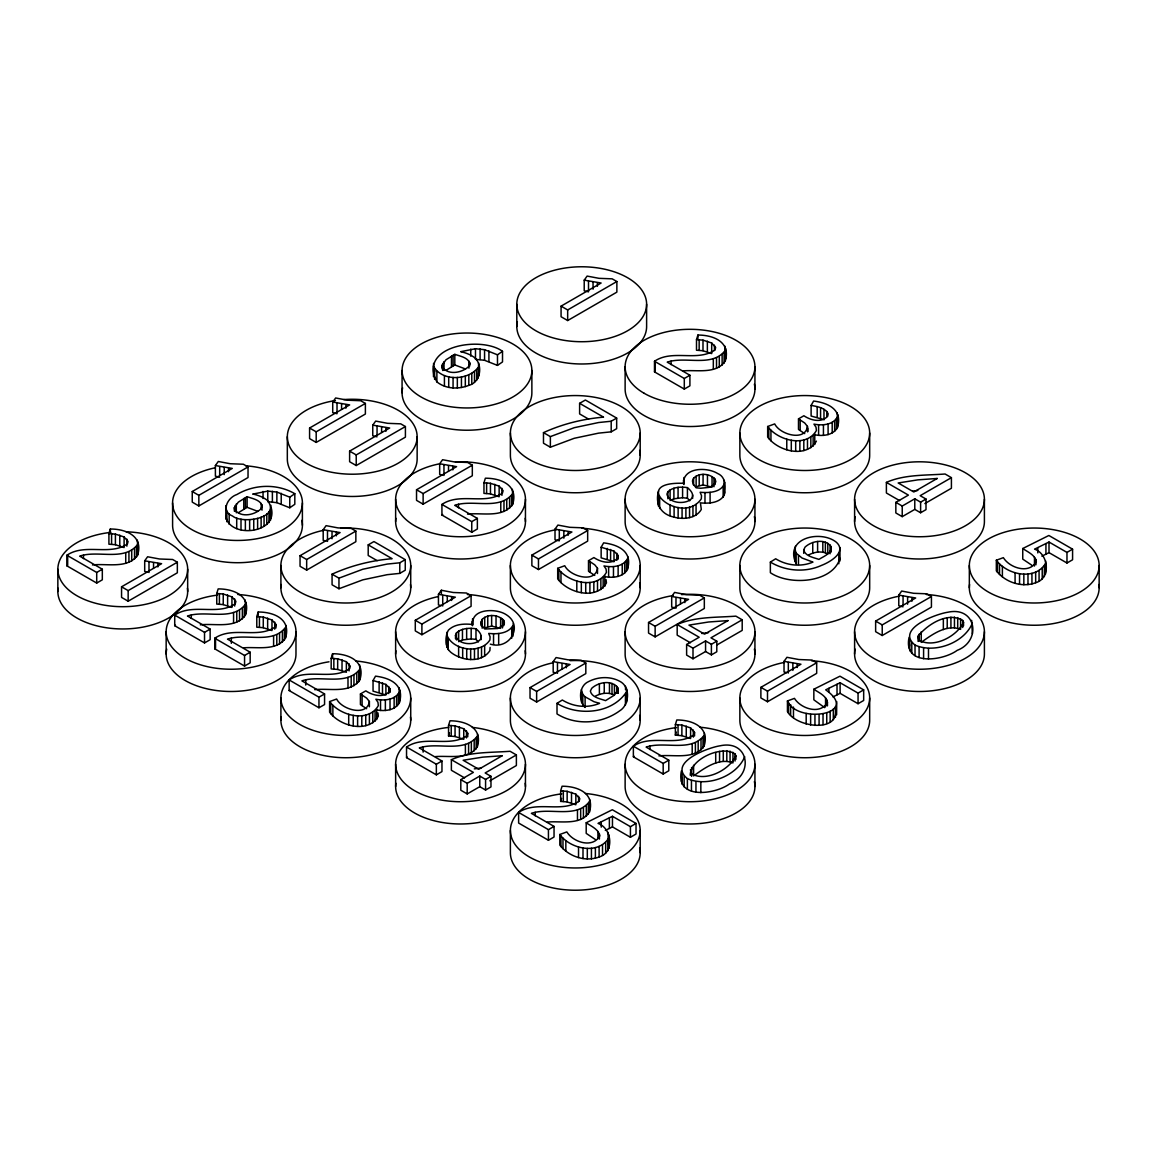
<?xml version="1.0" encoding="UTF-8"?>
<svg xmlns="http://www.w3.org/2000/svg" width="1157" height="1157" viewBox="0 0 1157 1157"><rect width="100%" height="100%" fill="white"/><g stroke="black" fill="none" stroke-linecap="round" stroke-linejoin="round"><path stroke-width="1.5" d="M585.109 696.832L594.018 701.721L599.586 703.34C587.51 708.431 573.395 706.884 562.331 700.028L557.009 703.34L557.009 713.941C576.258 725.873 601.814 723.964 619.892 710.687C629.524 704.729 630.594 686.636 619.819 681.343C610.231 676.05 598.024 676.628 588.45 681.661C578.905 685.841 578.283 700.78 585.109 707.433L585.109 696.832L582.81 694.431L581.393 689.76M626.602 702.241L626.631 688.921M794.743 548.519L796.161 553.191L796.161 563.792C783.651 537.455 821.456 529.602 836.641 542.503C846.953 552.366 829.685 562.259 821.6 565.354C805.258 572.802 785.719 571.269 770.36 562.1L770.36 572.701C789.479 585.818 832.635 583.186 839.996 558.281M294.818 493.692L289.771 497.177L276.87 492.058L267.773 491.103L267.773 501.704L276.87 502.659L289.771 507.778L294.818 504.293L294.818 493.692C277.13 483.452 254.352 484.176 236.896 494.516C227.466 497.597 220.51 511.307 232.629 516.065C242.42 524.295 281.31 518.278 267.484 500.504A30.834 17.803 0 0 0 253.007 494.068M271.143 507.605C278.707 533.869 229.607 538.873 225.846 516.369M475.484 348.734L460.703 351.685A30.834 17.803 0 0 1 475.194 358.12C483.004 365.901 480.459 382.475 468.816 385.368C458.505 389.49 445.763 389.085 436.883 381.897C417.402 345.784 481.399 335.66 502.514 351.323L502.514 361.924L497.481 365.395L484.566 360.29L475.484 359.335L475.484 348.734L484.566 349.689L497.481 354.809L502.514 351.323M433.485 376.748L433.557 363.385M595.32 839.505L586.194 833.373L586.194 822.772C591.155 826.272 598.603 829.179 599.803 835.817C592.948 848.688 573.192 842.354 566.829 831.912L559.8 834.501L559.8 845.087C568.694 856.527 585.326 862.225 599.109 856.99C614.743 852.622 612.111 828.34 598.053 823.394L612.458 816.292L630.42 826.662L636.032 823.437L636.032 834.023L630.42 837.263L612.458 826.893L605.328 830.437M608.958 848.37L609.088 835.166M832.968 696.89L840.112 693.347L858.06 703.716L863.672 700.477L863.672 689.876L858.06 693.115L840.112 682.746L825.693 689.847C861.358 714.997 796.811 723.949 787.44 700.954L794.469 698.365C800.832 708.807 820.602 715.142 827.443 702.27C826.243 695.617 818.809 692.725 813.848 689.225L813.848 699.826L824.695 707.65M787.44 700.954L787.44 711.541C795.481 726.784 838.406 733.552 835.759 709.487M1031.87 565.238L1022.745 559.12L1022.745 548.519C1027.705 552.005 1035.153 554.912 1036.354 561.564C1029.499 574.436 1009.743 568.087 1003.365 557.66L996.336 560.234L996.336 570.835C1005.245 582.26 1021.877 587.973 1035.66 582.738C1051.294 578.37 1048.661 554.073 1034.604 549.127L1049.009 542.04L1066.971 552.41L1072.582 549.17L1072.582 559.771L1066.971 563.011L1049.009 552.641L1041.879 556.184M1045.509 574.118L1045.639 560.914M490.091 647.457L489.888 650.624C481.413 663.612 461.484 660.907 450.709 652.201C444.678 647.096 444.953 636.712 448.338 630.247C454.658 623.825 464.463 623.58 472.866 624.52C470.668 608.437 496.151 608.032 506.086 614.598C524.063 625.575 509.731 650.321 490.308 644.131M690.469 769.68L691.119 773.599C705.842 782.363 729.358 769.94 735.895 755.854L735.042 753.974C721.881 744.746 690.165 759.122 690.252 775.248M918.108 636.133L918.759 640.052C933.482 648.817 956.998 636.379 963.535 622.307L962.682 620.427C947.858 611.388 927.567 624.346 918.108 636.133L918.108 641.426M92.473 564.949C107.196 563.242 127.849 569.215 137.669 555.013C143.497 536.081 126.012 528.98 110.334 529.009L108.917 533.608L108.917 544.209L115.411 544.716L124.103 547.565L124.103 536.964L115.411 534.115L108.917 533.608M137.669 555.013L137.958 542.286M200.291 624.838C215.014 623.131 235.681 629.09 245.486 614.888C251.315 595.956 233.83 588.855 218.167 588.899L216.749 593.483L216.749 604.084L223.243 604.605L231.935 607.454L231.935 596.853L223.243 594.004L216.749 593.483M245.486 614.888L245.776 602.175M243.534 647.833C257.23 646.604 276.61 651.434 285.519 637.999C291.347 619.067 273.862 611.966 258.199 612.01L256.782 616.594L256.782 627.195L263.275 627.716L271.967 630.565L271.967 619.964L263.275 617.115L256.782 616.594M285.519 637.999L285.808 625.286M314.718 689.673C329.441 687.967 350.108 693.925 359.914 679.723C365.742 660.792 348.257 653.691 332.594 653.734L331.177 658.319L331.177 668.92L337.67 669.44L346.362 672.275L346.362 661.688L337.67 658.839L331.177 658.319M359.914 679.723L360.203 667.01M435.321 756.62C449.017 755.391 468.397 760.221 477.306 746.8C483.134 727.869 465.649 720.768 449.986 720.797L448.554 725.396L448.554 735.982L455.063 736.503L463.755 739.352L463.755 728.751L455.063 725.902L448.554 725.396M477.306 746.8L477.595 734.073M467.515 514.127C482.238 512.435 502.89 518.394 512.71 504.192C518.538 485.26 501.053 478.159 485.376 478.203L483.959 482.787L483.959 493.388L490.452 493.894L499.144 496.743L499.144 486.142L490.452 483.293L483.959 482.787M512.71 504.192L512.985 491.479M547.406 822.048C561.102 820.805 580.481 825.65 589.39 812.214C595.233 793.283 577.733 786.182 562.071 786.225L560.653 790.809L560.653 801.411L567.147 801.917L575.839 804.766L575.839 794.165L567.147 791.316L560.653 790.809M589.39 812.214L589.68 799.501M683.266 370.876C696.962 369.633 716.342 374.463 725.251 361.042C731.079 342.11 713.594 335.009 697.917 335.053L696.5 339.637L696.5 350.238L702.993 350.745L711.685 353.594L711.685 342.993L702.993 340.144L696.5 339.637M725.251 361.042L725.54 348.329M658.94 755.911C673.663 754.205 694.316 760.163 704.136 745.976C709.964 727.044 692.479 719.943 676.802 719.972L675.384 724.571L675.384 735.158L681.878 735.678L690.584 738.528L690.584 727.927L681.878 725.077L675.384 724.571M704.136 745.976L704.425 733.249M377.428 710.036C385.165 711.425 395.448 710.239 399.425 702.53C404.733 684.872 390.372 677.973 375.533 676.151L373.046 680.533L373.046 691.134L385.903 695.024L385.903 684.423L373.046 680.533M399.425 702.53L399.7 689.89M605.53 576.75C613.268 578.153 623.551 576.953 627.513 569.244C632.821 551.585 618.474 544.701 603.636 542.864L601.148 547.247L601.148 557.848L613.991 561.738L613.991 551.137L601.148 547.247M627.513 569.244L627.803 556.618M815.511 434.931C823.234 436.334 833.517 435.133 837.494 427.425C842.802 409.766 828.441 402.882 813.602 401.045L811.115 405.427L811.115 416.028L822.829 419.369M837.494 427.425L837.769 414.799M744.732 756.721C736.561 776.434 707.115 787.454 687.388 778.618C667.618 762.709 707.882 747.639 720.001 745.817C748.724 739.395 754.234 774.496 729.546 783.896C715.214 794.497 675.225 800.123 681.43 770.851M972.372 623.175C964.215 642.887 934.755 653.907 915.028 645.071C895.258 629.148 935.536 614.092 947.641 612.27C976.363 605.849 981.874 640.949 957.186 650.35C942.854 660.936 902.865 666.577 909.069 637.305M681.43 781.452L681.95 778.386M909.069 647.891L909.59 644.825M683.469 483.843C682.746 467.211 706.927 466.835 717.514 473.43C726.292 477.031 725.598 487.43 724.253 495.182C719.423 503.223 708.518 503.671 700.115 502.847M385.903 684.423L390.126 688.834L389.663 691.264C383.386 698.307 372.641 695.458 365.814 690.859L360.42 693.969L360.42 704.57L366.653 708.706M613.991 551.137L618.214 555.548L617.766 557.992C611.489 565.021 600.743 562.172 593.903 557.573L588.508 560.697L588.508 571.298L594.756 575.434M804.737 433.615L798.489 429.464L798.489 418.877L804.737 423.014L807.456 426.398C805.46 441.728 780.049 434.801 774.698 423.91L767.669 426.499L767.669 437.086C778.068 451.23 806.227 458.707 816.408 441.135M512.84 636.35L513.245 623.71M724.672 482.541C722.127 492.578 708.634 493.128 700.115 492.246L701.518 495.688L701.301 498.855C681.487 527.303 626.125 480.806 684.293 483.351L683.469 480.314M446.602 644.883L447.108 632.156M700.578 503.989L701.301 509.456C696.051 518.611 683.397 519.71 674.097 517.136C660.748 514.33 654.92 503.989 658.535 490.987M271.967 619.964L275.945 624.462L275.265 626.949C257.707 639.098 232.832 625.966 214.754 638.245L214.754 648.831L244.561 666.056L250.172 662.816L250.172 652.215L227.524 639.141C245.877 632.778 272.069 644.782 285.519 627.412M463.755 728.751L467.732 733.263L467.052 735.736C449.495 747.885 424.619 734.753 406.541 747.032L406.541 757.633L436.348 774.843L441.96 771.603L441.96 761.002L419.311 747.928C437.664 741.565 463.856 753.569 477.306 736.199M690.584 727.927L694.547 732.439L693.882 734.912C676.31 747.06 651.434 733.928 633.371 746.207L633.371 756.808L663.178 774.019L668.789 770.779L668.789 760.178L646.141 747.104C664.494 740.74 690.686 752.744 704.136 735.375M478.174 378.05L478.622 362.922M794.743 559.12L795.409 546.292M448.554 735.982L449.509 732.931M560.653 801.411L561.593 798.344M675.384 735.158L676.339 732.106M234.379 507.648L238.313 502.138L247.106 496.729C252.327 498.58 260.875 499.882 262.191 506.26L260.802 509.066C254.077 515.284 240.526 517.917 234.582 509.456L234.379 507.648L234.379 511.192M442.09 365.279L446.009 359.755L454.817 354.346C460.023 356.197 468.585 357.499 469.901 363.877L468.513 366.682C461.773 372.916 448.236 375.548 442.292 367.073L442.09 365.279L442.09 368.808M618.069 689.76L614.107 695.299L605.559 700.636C600.309 698.785 591.777 697.454 590.359 691.091L591.733 688.299C598.444 682.066 611.952 679.521 617.867 687.952L618.069 693.289M455.511 635.28L456.465 632.879C461.643 628.077 469.352 627.803 475.99 628.786C494.27 643.755 458.649 649.916 455.511 635.28L455.511 638.809M667.893 491.711L666.938 494.111C670.062 508.747 705.698 502.586 687.417 487.618C680.779 486.634 673.07 486.909 667.893 491.711L667.893 498.783M557.009 703.34C578.283 716.588 612.632 713.667 626.602 691.64M433.557 373.986L434.743 371.166M481.023 622.104L482.165 619.4C487.82 613.629 498.465 614.541 503.7 620.398L504.409 622.943L503.497 625.156L497.698 628.526L484.711 628.989L481.775 625.33L481.023 622.104L481.023 625.633M693.593 478.231L692.45 480.936L693.202 484.147L696.138 487.82L700.752 488.254L709.125 487.357L713.03 485.607L715.836 481.775L715.127 479.229C709.892 473.372 699.247 472.461 693.593 478.231L693.593 485.304M559.8 834.501C570.473 849.18 598.371 855.182 608.958 837.769M996.336 560.234C1007.024 574.913 1034.922 580.93 1045.509 563.517M360.42 693.969L366.653 698.119L369.387 701.489C367.391 716.834 341.98 709.906 336.629 699.016L329.6 701.59C339.999 715.735 368.157 723.197 378.339 705.64L377.949 702.299L375.88 699.218C384.023 700.867 395.115 700.159 399.425 691.929M329.6 701.59L329.6 712.191C339.999 726.336 368.157 733.798 378.339 716.226L377.949 712.9M588.508 560.697L594.756 564.833L597.489 568.217C595.493 583.547 570.083 576.62 564.732 565.73L557.703 568.318C568.101 582.448 596.26 589.925 606.442 572.353L606.051 569.013L603.983 565.932C612.111 567.581 623.218 566.887 627.513 558.643M557.703 568.318L557.703 578.919C568.101 593.049 596.26 600.526 606.442 582.954L606.051 579.614M767.669 426.499C778.068 440.629 806.227 448.106 816.408 430.534L816.018 427.193L813.964 424.113C822.092 425.762 833.199 425.053 837.494 416.824M803.725 549.85L805.098 547.059C811.809 540.825 825.317 538.28 831.232 546.711C831.883 553.494 823.697 556.343 818.925 559.395C813.66 557.529 805.142 556.213 803.725 549.85L803.725 553.379M124.103 536.964L128.08 541.476L127.415 543.949C109.843 556.098 84.967 542.966 66.889 555.244L66.889 565.845L96.711 583.056L102.322 579.816L102.322 569.215L79.674 556.141C98.027 549.777 124.218 561.781 137.669 544.412M231.935 596.853L235.912 601.351L235.233 603.838C217.675 615.987 192.8 602.855 174.721 615.119L174.721 625.72L204.529 642.93L210.14 639.705L210.14 629.104L187.492 616.03C205.845 609.667 232.036 621.671 245.486 604.287M346.362 661.688L350.34 666.186L349.66 668.674C332.102 680.822 307.227 667.69 289.149 679.954L289.149 690.555L318.956 707.766L324.567 704.541L324.567 693.94L301.919 680.866C320.272 674.488 346.464 686.506 359.914 669.122M499.144 486.142L503.121 490.655L502.456 493.128C484.884 505.291 460.009 492.159 441.931 504.423L441.931 515.024L471.752 532.234L477.364 528.995L477.364 518.394L454.715 505.32C473.068 498.956 499.245 510.96 512.71 493.591M711.685 342.993L715.662 347.505L714.997 349.978C697.425 362.141 672.55 348.995 654.486 361.273L654.486 371.874L684.293 389.085L689.905 385.845L689.905 375.244L667.256 362.17C685.609 355.806 711.801 367.81 725.251 350.441M575.839 794.165L579.816 798.677L579.136 801.165C561.579 813.313 536.703 800.181 518.625 812.445L518.625 823.046L548.432 840.257L554.044 837.017L554.044 826.416L531.41 813.357C549.749 806.979 575.94 818.982 589.39 801.613M446.602 634.282C451.866 650.436 480.357 654.732 489.888 640.023L490.091 636.856L488.688 633.414C497.091 634.253 507.995 633.79 512.84 625.749M433.485 366.147C441.8 381.593 468.021 380.74 478.174 367.449M144.697 560.812L147.604 556.763L159.492 558.99L172.653 559.496L177.339 562.215L177.339 572.802L128.152 601.206L121.557 597.402L121.557 586.801L161.59 563.69L144.697 560.812L144.697 571.413L147.561 572.137M215.39 465.548L218.297 461.484L230.185 463.726L243.346 464.232L248.032 466.936L248.032 477.537L198.845 505.942L192.25 502.124L192.25 491.523L232.282 468.411L215.39 465.548L215.39 476.149L219.685 477.234M332.724 402.029L335.646 397.979L347.534 400.206L360.695 400.727L365.381 403.431L365.381 414.032L316.194 442.422L309.584 438.619L309.584 428.018L349.631 404.907L332.724 402.029L332.724 412.63L337.02 413.714L337.02 403.113M372.756 425.14L375.678 421.09L387.566 423.317L400.727 423.838L405.413 426.543L405.413 437.144L356.226 465.533L349.616 461.73L349.616 451.129L389.663 428.018L372.756 425.14L372.756 435.741L377.052 436.825M323.193 529.718L326.1 525.654L338.003 527.896L351.164 528.402L355.85 531.106L355.85 541.707L306.663 570.112L300.053 566.294L300.053 555.693L340.086 532.582L323.193 529.718L323.193 540.319L326.057 541.042M439.674 463.769L442.581 459.719L454.47 461.947L467.63 462.467L472.316 465.172L472.316 475.758L423.129 504.163L416.534 500.359L416.534 489.758L456.567 466.647L439.674 463.769L439.674 474.37L442.538 475.093M584.213 280.153L587.12 276.089L599.008 278.331L612.183 278.837L616.869 281.541L616.869 292.142L567.668 320.547L561.073 316.729L561.073 306.142L601.105 283.017L584.213 280.153L584.213 290.754L588.508 291.839L588.508 281.238M438.445 594.322L441.352 590.258L453.24 592.5L466.401 593.006L471.087 595.71L471.087 606.311L421.9 634.716L415.291 630.898L415.291 620.297L455.337 597.186L438.445 594.322L438.445 604.923L441.294 605.646M555.013 529.139L557.92 525.076L569.808 527.317L582.983 527.823L587.669 530.528L587.669 541.129L538.468 569.533L531.873 565.715L531.873 555.114L571.905 532.003L555.013 529.139L555.013 539.74L559.308 540.825L559.308 530.224M553.176 661.63L556.083 657.566L567.971 659.808L581.147 660.314L585.818 663.019L585.818 673.62L536.631 702.024L530.036 698.206L530.036 687.605L570.068 664.494L553.176 661.63L553.176 672.231L556.04 672.955M671.682 596.491L674.589 592.427L686.477 594.669L699.638 595.175L704.324 597.88L704.324 608.481L655.137 636.885L648.542 633.067L648.542 622.48L688.574 599.355L671.682 596.491L671.682 607.092L675.977 608.177L675.977 597.576M784.027 661.356L786.948 657.306L798.836 659.533L811.997 660.054L816.683 662.759L816.683 673.36L767.496 701.749L760.887 697.946L760.887 687.345L800.933 664.234L784.027 661.356L784.027 671.957L786.89 672.68M898.772 595.117L901.679 591.053L913.567 593.295L926.743 593.801L931.428 596.506L931.428 607.107L882.227 635.511L875.632 631.693L875.632 621.092L915.664 597.981L898.772 595.117L898.772 605.718L903.067 606.803M66.889 565.845L67.67 565.31L67.67 554.709M174.721 625.72L175.502 625.199M214.754 648.831L215.535 648.31L215.535 637.709M441.931 515.024L442.712 514.489M654.486 371.874L655.252 371.339L655.252 360.738M289.149 690.555L289.93 690.02M406.541 757.633L407.322 757.097M633.371 756.808L634.152 756.273M446.009 370.356L454.817 364.947L465.533 369.011M238.313 512.739L247.106 507.33L257.837 511.38M770.36 562.1L775.682 558.788C786.76 565.628 800.875 567.19 812.952 562.1L802.018 558.007L796.161 553.191M192.25 491.523L198.845 495.341L248.032 466.936M309.584 428.018L316.194 431.821L365.381 403.431M66.889 555.244L96.711 572.455L102.322 569.215M561.073 306.142L567.668 309.946L616.869 281.541M349.616 451.129L356.226 454.932L405.413 426.543M121.557 586.801L128.152 590.605L177.339 562.215M300.053 555.693L306.663 559.511L355.85 531.106M416.534 489.758L423.129 493.562L472.316 465.172M579.614 403.33L585.37 400.018L616.667 418.082L616.667 428.683L611.2 431.836L598.603 433.137L574.277 438.286L550.37 447.209L543.486 443.232L543.486 432.631C562.36 424.012 582.882 418.921 603.535 417.142L579.614 403.33L579.614 413.931L588.58 419.109M174.721 615.119L204.529 632.344L210.14 629.104M368.201 544.875L373.942 541.563L405.254 559.626L405.254 570.227L399.787 573.38L387.19 574.682L362.85 579.831L338.958 588.754L332.073 584.777L332.073 574.176C350.933 565.556 371.469 560.465 392.122 558.686L368.201 544.875L368.201 555.476L377.168 560.653M654.486 361.273L684.293 378.484L689.905 375.244M543.486 432.631L550.37 436.608L574.277 427.685L598.603 422.536L611.2 421.235L616.667 418.082M332.073 574.176L338.958 578.153L362.85 569.23L387.19 564.081L399.787 562.794L405.254 559.626M441.931 504.423L471.752 521.633L477.364 518.394M214.754 638.245L244.561 655.455L250.172 652.215M415.291 620.297L421.9 624.115L471.087 595.71M531.873 555.114L538.468 558.932L587.669 530.528M798.489 418.877L803.884 415.753C810.71 420.353 821.456 423.202 827.732 416.173L828.195 413.729C824.984 407.712 817.218 406.497 811.115 405.427M289.149 679.954L318.956 697.179L324.567 693.94M899.596 500.619L886.392 492.998L886.392 482.397C904.427 474.37 925.614 475.469 945.095 474.008L951.416 477.653L951.416 488.254L924.862 503.57M530.036 687.605L536.631 691.423L585.818 663.019M648.542 622.48L655.137 626.284L704.324 597.88M690.382 642.757L677.178 635.135L677.178 624.534C695.212 616.507 716.385 617.607 735.881 616.146L742.201 619.79L742.201 630.391L717.21 644.811M406.541 747.032L436.348 764.242L441.96 761.002M951.416 477.653L920.177 495.688L926.005 499.043L926.005 509.644L920.61 512.753L914.782 509.398L902.229 516.644L895.836 512.956L895.836 502.355L908.404 495.109L886.392 482.397M464.579 777.894L451.375 770.273L451.375 759.686C469.409 751.645 490.582 752.744 510.078 751.283L516.384 754.928L516.384 765.529L489.845 780.845M895.836 502.355L902.229 506.043L914.782 498.797L920.61 502.152L926.005 499.043M742.201 619.79L710.962 637.825L716.79 641.18L716.79 651.781L711.396 654.891L705.568 651.536L693 658.781L686.622 655.093L686.622 644.492L699.175 637.247L677.178 624.534M516.384 754.928L485.159 772.963L490.973 776.318L490.973 786.919L485.578 790.029L479.765 786.673L467.197 793.919L460.804 790.231L460.804 779.644L473.372 772.384L451.375 759.686M686.622 644.492L693 648.195L705.568 640.935L711.396 644.29L716.79 641.18M460.804 779.644L467.197 783.332L479.765 776.072L485.578 779.428L490.973 776.318M760.887 687.345L767.496 691.148L816.683 662.759M875.632 621.092L882.227 624.91L931.428 596.506M518.625 812.445L548.432 829.656L554.044 826.416M633.371 746.207L663.178 763.418L668.789 760.178M1022.745 548.519L1048.864 535.489L1072.582 549.17M813.848 689.225L839.968 676.194L863.672 689.876M586.194 822.772L612.328 809.741L636.032 823.437M670.091 500.504L673.895 498.812L682.587 497.727L687.417 498.219L689.774 500.75M458.664 641.687L462.467 639.98L471.174 638.895L475.99 639.387L478.347 641.933M808.772 554.868C814.514 551.889 821.889 550.703 827.79 553.885L827.79 543.284M595.407 696.124C601.148 693.13 608.524 691.944 614.425 695.14L614.425 684.539M712.047 476.597L712.047 487.198L703.066 484.913L696.138 486.707L696.138 476.106M500.619 617.766L500.619 628.367L491.638 626.082L484.711 627.875L484.711 617.274M960.599 618.764L960.599 629.365C946.556 623.869 932.094 634.542 921.232 642.352L921.232 631.751M732.96 752.31L732.96 762.911C718.916 757.416 704.454 768.103 693.593 775.899L693.593 765.298M253.007 494.068L267.773 491.103M912.714 491.147L917.776 490.467M701.807 633.515L708.547 632.604M474.312 768.884L481.052 767.973M609.088 845.767L608.119 843.034L608.119 832.433M725.54 358.93L724.933 346.16M512.985 502.08L512.377 489.31M360.203 677.612L359.596 664.841M285.2 633.732L285.808 635.887M245.776 612.776L245.168 600.02M137.958 552.887L137.35 540.131M837.769 425.386L837.22 412.687M399.7 700.491L399.151 687.793M972.372 633.776L971.649 620.34M724.325 490.958L724.672 493.128M478.622 373.523L478.839 375.837M271.143 518.206L270.912 505.305M1099.15 565.513A64.908 37.472 0 0 1 1001.788 597.967A64.908 37.472 0 0 1 1001.788 533.059A64.908 37.472 0 0 1 1099.15 565.513L1099.15 587.77M1066.971 552.41L1066.971 563.011M1049.009 542.04L1049.009 552.641M1045.928 543.573L1045.928 554.174M1044.366 565.975L1044.366 576.576M1042.226 568.304L1042.226 578.905M1039.073 570.488L1039.073 581.089M1037.8 547.623L1037.8 552.916M1035.949 559.496L1035.949 564.804M1035.66 572.137L1035.66 582.738M1034.474 557.197L1034.474 566.033M1031.943 573.337L1031.943 583.938M1027.98 574.017L1027.98 584.618M1023.844 574.147L1023.844 584.748M1019.548 573.713L1019.548 584.314M1015.079 572.701L1015.079 583.302M1002.381 566.352L1002.381 576.938M999.532 563.893L999.532 574.479M997.479 561.709L997.479 572.31M984.405 499.274A64.908 37.472 0 0 1 887.057 531.728A64.908 37.472 0 0 1 887.057 466.821A64.908 37.472 0 0 1 984.405 499.274L984.405 521.532A64.908 37.472 0 0 1 915.259 558.918A64.908 37.472 0 0 1 855.153 516.644M984.405 631.765L984.405 654.023A64.908 37.472 0 0 1 915.259 691.409A64.908 37.472 0 0 1 855.153 649.12M969.335 565.513L969.335 587.77M963.535 622.307L963.535 625.836M962.682 620.427L962.682 627.499M957.707 617.563L957.707 628.15M954.453 617.057L954.453 627.658M950.924 617.187L950.924 627.788M947.221 617.838L947.221 628.439M943.345 618.981L943.345 629.582M928.493 648.513L928.493 659.114M923.59 648.094L923.59 658.695M920.61 502.152L920.61 512.753M919.251 633.993L919.251 641.05M919.092 646.937L919.092 657.538M915.028 645.071L915.028 655.672M914.782 498.797L914.782 509.398M911.933 597.721L911.933 601.25M911.788 642.713L911.788 653.315M909.792 640.125L909.792 650.726M907.609 597.099L907.609 604.171M903.067 596.202L903.067 605.039M902.229 506.043L902.229 516.644M882.227 624.91L882.227 635.511M869.674 433.022A64.908 37.472 0 0 1 772.312 465.476A64.908 37.472 0 0 1 772.312 400.582A64.908 37.472 0 0 1 869.674 433.022L869.674 455.28A64.908 37.472 0 0 1 804.766 492.766A64.908 37.472 0 0 1 739.858 455.28L739.858 433.022M869.674 565.513A64.908 37.472 0 0 1 772.312 597.967A64.908 37.472 0 0 1 772.312 533.059A64.908 37.472 0 0 1 869.674 565.513L869.674 587.77A64.908 37.472 0 0 1 804.766 625.243A64.908 37.472 0 0 1 739.858 587.77L739.858 565.513M869.674 698.004L869.674 720.261A64.908 37.472 0 0 1 804.766 757.734A64.908 37.472 0 0 1 739.858 720.261L739.858 698.004M858.06 693.115L858.06 703.716M854.604 499.274L854.604 521.532M854.604 631.765L854.604 654.023M839.996 547.68L839.968 561M840.112 682.746L840.112 693.347M838.811 553.191L838.811 563.792M837.017 684.293L837.017 694.894M836.728 701.619L836.598 714.824M836.424 418.762L836.424 429.363M835.47 706.696L835.47 717.282M834.645 420.598L834.645 431.199M833.315 709.01L833.315 719.611M832.201 422.276L832.201 432.877M831.232 546.711L831.232 552.005M830.075 544.961L830.075 553.798M830.162 711.193L830.162 721.794M828.889 688.328L828.889 691.857M828.094 424.012L828.094 434.613M827.443 702.27L827.443 705.813M827.053 700.216L827.053 705.51M826.807 411.415L826.807 416.708M826.749 712.842L826.749 723.443M825.563 697.902L825.563 706.739M825.375 542.185L825.375 552.786M823.972 409.318L823.972 419.919M823.437 424.793L823.437 435.394M823.032 714.043L823.032 724.644M822.815 541.563L822.815 552.164M820.573 407.64L820.573 418.241M819.084 714.722L819.084 725.323M818.592 424.778L818.592 435.379M817.609 541.462L817.609 552.063M817.189 406.555L817.189 417.156M814.947 714.867L814.947 725.453M814.774 433.933L814.774 444.534M813.14 435.582L813.14 446.183M812.749 542.517L812.749 553.104M810.84 437.144L810.84 447.745M810.638 714.419L810.638 725.02M807.846 428.09L807.846 431.633M807.456 426.398L807.456 431.691M807.485 438.763L807.485 449.364M806.183 713.406L806.183 724.007M803.811 439.935L803.811 450.536M800.181 419.861L800.181 430.447M799.863 440.6L799.863 451.201M798.46 555.591L798.46 564.428M797.202 663.959L797.202 667.502M795.683 440.687L795.683 451.288M794.975 550.819L794.975 561.42M793.471 707.057L793.471 717.658M792.863 663.351L792.863 670.409M791.301 440.224L791.301 450.811M790.636 704.599L790.636 715.2M788.568 702.429L788.568 713.016M788.322 662.44L788.322 673.041M786.774 439.154L786.774 449.755M770.938 430.187L770.938 440.788M768.812 427.974L768.812 438.575M767.496 691.148L767.496 701.749M754.928 366.783L754.928 389.041M754.928 499.274A64.908 37.472 0 0 1 657.566 531.728A64.908 37.472 0 0 1 657.566 466.821A64.908 37.472 0 0 1 754.928 499.274L754.928 521.532M754.928 631.765L754.928 654.023M754.928 764.242L754.928 786.5M735.895 755.854L735.895 759.382M735.042 753.974L735.042 761.046M730.067 751.11L730.067 761.711M726.813 750.604L726.813 761.205M724.325 480.357L724.253 495.182M724.108 352.495L724.108 363.096M723.284 750.734L723.284 761.335M723.154 486.446L723.154 497.047M722.127 354.476L722.127 365.077M719.567 751.385L719.567 761.986M719.292 356.399L719.292 367M716.516 357.701L716.516 368.302M715.706 752.542L715.706 763.128M715.127 479.229L715.127 484.537M714.462 345.133L714.462 350.426M713.956 477.913L713.956 486.735M713.319 358.656L713.319 369.257M711.396 644.29L711.396 654.891M710.094 492.347L710.094 502.948M707.462 474.775L707.462 485.362M707.361 341.156L707.361 351.757M705.568 640.935L705.568 651.536M704.975 492.593L704.975 503.194M703.066 474.312L703.066 484.913M702.993 340.144L702.993 350.745M703.008 737.428L703.008 748.029M701.012 739.41L701.012 750.011M700.838 782.06L700.838 792.661M699.19 474.876L699.19 485.477M699.161 339.739L699.161 350.34M698.177 741.333L698.177 751.92M697.917 335.053L697.917 338.582M696.066 504.423L696.066 515.024M695.95 781.64L695.95 792.241M695.4 742.635L695.4 753.221M694.547 732.439L694.547 735.968M693.347 730.053L693.347 737.125M692.942 505.927L692.942 516.528M693 648.195L693 658.781M692.624 494.892L692.624 498.421M692.204 743.575L692.204 754.176M691.611 767.539L691.611 776.361M691.452 780.483L691.452 791.084M689.543 506.997L689.543 517.598M687.417 487.618L687.417 498.219M687.388 778.618L687.388 789.219M686.246 726.075L686.246 736.676M685.899 507.619L685.899 518.22M684.843 599.095L684.843 602.623M684.293 378.484L684.293 389.085M684.134 776.26L684.134 786.861M683.989 477.508L683.989 484.566M682.587 487.126L682.587 497.727M682.08 507.778L682.08 518.379M682.153 773.671L682.153 784.272M681.878 725.077L681.878 735.678M680.518 598.473L680.518 603.78M678.074 487.314L678.074 497.915M678.132 507.431L678.132 518.032M678.045 724.672L678.045 735.274M673.895 488.211L673.895 498.812M674.097 506.535L674.097 517.136M671.06 361.085L671.06 364.629M670.091 489.917L670.091 498.739M670.048 505.074L670.048 515.675M663.178 763.418L663.178 774.019M659.649 497.857L659.649 508.458M658.362 495.398L658.362 505.999M658.029 493.113L658.029 503.714M655.137 626.284L655.137 636.885M649.945 746.019L649.945 749.548M646.618 304.248A64.908 37.472 0 0 1 549.257 336.701A64.908 37.472 0 0 1 549.257 271.794A64.908 37.472 0 0 1 646.618 304.248L646.618 326.505A64.908 37.472 0 0 1 577.473 363.905A64.908 37.472 0 0 1 517.367 321.617M640.197 433.022A64.908 37.472 0 0 1 542.835 465.476A64.908 37.472 0 0 1 542.835 400.582A64.908 37.472 0 0 1 640.197 433.022L640.197 455.28M640.197 565.513L640.197 587.77M640.197 698.004L640.197 720.261M640.197 830.495L640.197 852.752M630.42 826.662L630.42 837.263M626.458 560.595L626.458 571.182M625.532 686.275L625.532 689.803M625.445 694.431L625.445 705.032M625.127 366.783L625.127 389.041A64.908 37.472 0 0 0 694.272 426.441A64.908 37.472 0 0 0 754.378 384.153M625.127 499.274L625.127 521.532A64.908 37.472 0 0 0 694.272 558.918A64.908 37.472 0 0 0 754.378 516.644M625.127 631.765L625.127 654.023A64.908 37.472 0 0 0 694.272 691.409A64.908 37.472 0 0 0 754.378 649.12M625.127 764.242L625.127 786.5A64.908 37.472 0 0 0 694.272 823.9A64.908 37.472 0 0 0 754.378 781.611M624.679 562.418L624.679 573.019M622.235 564.095L622.235 574.696M618.214 555.548L618.214 559.077M618.127 565.831L618.127 576.432M617.867 687.952L617.867 693.26M616.84 553.234L616.84 560.306M616.71 686.217L616.71 693.274M613.47 566.612L613.47 577.213M612.458 816.292L612.458 826.893M612.01 683.425L612.01 694.026M611.2 421.235L611.2 431.836M610.592 549.474L610.592 560.06M609.464 682.818L609.464 693.419M609.377 817.84L609.377 828.441M608.625 566.597L608.625 577.198M607.83 840.242L607.83 850.843M607.223 548.375L607.223 558.976M605.675 842.556L605.675 853.157M604.807 575.752L604.807 586.353M604.243 682.717L604.243 693.318M603.159 577.401L603.159 588.002M602.522 844.74L602.522 855.341M601.25 821.875L601.25 827.168M600.859 578.963L600.859 589.564M599.398 833.763L599.398 839.056M599.384 683.758L599.384 694.359M599.109 846.389L599.109 856.99M597.923 831.464L597.923 838.521M597.489 568.217L597.489 573.51M597.518 580.583L597.518 591.184M597.374 282.756L597.374 286.285M595.392 847.589L595.392 858.19M593.845 581.754L593.845 592.355M593.049 282.134L593.049 289.207M591.429 848.269L591.429 858.87M590.215 561.68L590.215 572.281M589.896 582.419L589.896 593.02M588.262 803.667L588.262 814.268M587.308 848.414L587.308 859.015M586.281 805.648L586.281 816.249M585.717 582.521L585.717 593.107M583.432 807.572L583.432 818.173M582.998 847.98L582.998 858.566M582.81 694.431L582.81 705.032M581.609 692.06L581.609 702.661M581.335 582.043L581.335 592.644M580.669 808.873L580.669 819.474M578.601 796.305L578.601 801.599M578.529 846.953L578.529 857.554M577.473 809.828L577.473 820.429M576.808 580.973L576.808 591.574M571.515 792.328L571.515 802.929M568.174 531.743L568.174 535.272M567.668 309.946L567.668 320.547M567.147 791.316L567.147 801.917M566.337 664.234L566.337 667.763M565.831 840.604L565.831 851.205M563.849 531.121L563.849 538.193M563.314 790.911L563.314 801.512M562.982 838.145L562.982 848.746M562.013 663.612L562.013 668.92M560.971 572.006L560.971 582.607M560.928 835.976L560.928 846.577M558.845 569.794L558.845 580.395M557.472 662.715L557.472 673.316M550.37 436.608L550.37 447.209M548.432 829.656L548.432 840.257M538.468 558.932L538.468 569.533M536.631 691.423L536.631 702.024M535.199 812.257L535.199 815.801M531.873 370.5A64.908 37.472 0 0 1 434.526 402.94A64.908 37.472 0 0 1 434.526 338.046A64.908 37.472 0 0 1 531.873 370.5L531.873 392.758A64.908 37.472 0 0 1 462.728 430.144A64.908 37.472 0 0 1 402.622 387.855M525.452 499.274L525.452 521.532M525.452 631.765L525.452 654.023M525.452 764.242L525.452 786.5M516.803 304.248L516.803 326.505M511.727 627.615L511.727 638.216M511.568 495.644L511.568 506.245M510.382 433.022L510.382 455.28A64.908 37.472 0 0 0 579.527 492.68A64.908 37.472 0 0 0 639.633 450.391M510.382 565.513L510.382 587.77A64.908 37.472 0 0 0 579.527 625.17A64.908 37.472 0 0 0 639.633 582.882M510.382 698.004L510.382 720.261A64.908 37.472 0 0 0 579.527 757.661A64.908 37.472 0 0 0 639.633 715.373M510.382 830.495L510.382 852.752A64.908 37.472 0 0 0 579.527 890.138A64.908 37.472 0 0 0 639.633 847.864M509.586 497.626L509.586 508.227M506.752 499.549L506.752 510.15M503.975 500.851L503.975 511.452M503.7 620.398L503.7 625.706M502.528 619.082L502.528 627.904M501.921 488.283L501.921 495.341M500.779 501.805L500.779 512.406M498.667 633.515L498.667 644.116M497.481 354.809L497.481 365.395M496.035 615.943L496.035 626.53M494.82 484.306L494.82 494.907M493.547 633.761L493.547 644.362M491.638 615.481L491.638 626.082M490.452 483.293L490.452 493.894M488.919 350.933L488.919 361.534M487.762 616.045L487.762 626.646M486.62 482.888L486.62 493.489M485.578 779.428L485.578 790.029M484.566 349.689L484.566 360.29M484.653 645.592L484.653 656.193M482.165 619.4L482.165 628.237M481.529 647.096L481.529 657.697M481.196 636.061L481.196 639.59M480.083 348.937L480.083 359.538M479.765 776.072L479.765 786.673M478.116 648.166L478.116 658.767M476.684 369.56L476.684 380.147M475.99 628.786L475.99 639.387M476.178 738.253L476.178 748.854M474.5 371.527L474.5 382.128M474.471 648.788L474.471 659.389M474.182 740.234L474.182 750.835M472.562 618.677L472.562 625.735M472.042 621.483L472.042 625.011M471.781 373.321L471.781 383.922M471.752 521.633L471.752 532.234M471.174 628.294L471.174 638.895M471.347 742.158L471.347 752.744M470.754 349.081L470.754 356.154M470.668 648.947L470.668 659.548M469.728 362.488L469.728 366.017M468.932 361.114L468.932 368.172M468.816 374.767L468.816 385.368M468.585 743.459L468.585 754.046M467.732 733.263L467.732 736.792M467.197 783.332L467.197 793.919M466.647 628.482L466.647 639.083M466.719 648.6L466.719 659.201M466.517 730.877L466.517 737.949M465.389 744.399L465.389 755M465.316 375.996L465.316 386.583M462.467 629.379L462.467 639.98M462.67 647.703L462.67 658.304M461.441 376.878L461.441 387.479M459.416 726.9L459.416 737.501M458.664 631.086L458.664 639.908M458.62 646.242L458.62 656.843M458.505 504.235L458.505 507.778M457.333 377.356L457.333 387.957M456.465 632.879L456.465 639.951M455.063 725.902L455.063 736.503M454.817 354.346L454.817 364.947M453.11 355.213L453.11 365.814M453.067 377.356L453.067 387.957M452.835 466.372L452.835 469.901M451.476 356.11L451.476 366.711M451.606 596.925L451.606 600.454M451.23 725.497L451.23 736.098M448.714 376.806L448.714 387.407M448.511 465.765L448.511 471.058M448.236 639.026L448.236 649.627M447.282 596.303L447.282 601.611M446.935 636.567L446.935 647.168M444.418 375.62L444.418 386.221M444.013 361.606L444.013 370.442M443.955 464.854L443.955 475.455M442.726 595.407L442.726 606.008M442.683 363.443L442.683 370.515M441.352 590.258L441.352 593.801M436.883 371.296L436.883 381.897M436.348 764.242L436.348 774.843M434.598 368.779L434.598 379.38M423.129 493.562L423.129 504.163M423.115 746.843L423.115 752.137M421.9 624.115L421.9 634.716M417.142 436.739L417.142 458.996A64.908 37.472 0 0 1 352.234 496.469A64.908 37.472 0 0 1 287.326 458.996L287.326 436.739M410.721 565.513L410.721 587.77M410.721 698.004L410.721 720.261M402.072 370.5L402.072 392.758M399.787 562.794L399.787 573.38M398.355 693.867L398.355 704.468M396.576 695.704L396.576 706.305M395.636 499.274L395.636 521.532M395.636 631.765L395.636 654.023M395.636 764.242L395.636 786.5M394.132 697.382L394.132 707.968M390.126 688.834L390.126 692.363M390.025 699.117L390.025 709.718M388.738 686.52L388.738 693.578M385.932 427.743L385.932 431.286M385.368 699.898L385.368 710.499M382.504 682.746L382.504 693.347M381.608 427.135L381.608 432.429M380.523 699.884L380.523 710.485M379.12 681.661L379.12 692.262M377.052 426.224L377.052 435.061M376.705 709.039L376.705 719.64M375.056 710.687L375.056 721.288M372.771 712.249L372.771 722.85M369.387 701.489L369.387 706.797M369.416 713.869L369.416 724.47M365.742 715.04L365.742 725.641M362.112 694.952L362.112 705.553M361.794 715.706L361.794 726.292M358.786 671.176L358.786 681.777M357.614 715.793L357.614 726.394M356.79 673.172L356.79 683.758M356.226 454.932L356.226 465.533M353.955 675.081L353.955 685.682M353.232 715.315L353.232 725.916M351.193 676.382L351.193 686.983M349.125 663.814L349.125 670.886M348.705 714.259L348.705 724.861M347.997 677.337L347.997 687.938M345.9 404.632L345.9 408.175M342.024 659.837L342.024 670.438M341.575 404.024L341.575 409.318M338.958 578.153L338.958 588.754M337.67 658.839L337.67 669.44M336.369 532.321L336.369 535.85M333.838 658.42L333.838 669.021M332.869 705.293L332.869 715.879M332.594 653.734L332.594 657.263M332.03 531.699L332.03 538.772M330.743 703.066L330.743 713.667M327.489 530.803L327.489 541.404M318.956 697.179L318.956 707.766M316.194 431.821L316.194 442.422M306.663 559.511L306.663 570.112M305.723 679.781L305.723 685.074M302.396 502.977L302.396 525.235M295.975 631.765L295.975 654.023A64.908 37.472 0 0 1 226.83 691.409A64.908 37.472 0 0 1 166.724 649.12M289.771 497.177L289.771 507.778M284.391 629.451L284.391 640.052M282.395 631.447L282.395 642.048M281.223 493.301L281.223 503.902M280.905 565.513L280.905 587.77M280.905 698.004L280.905 720.261M279.56 633.356L279.56 643.957M276.87 492.058L276.87 502.659M276.798 634.658L276.798 645.259M275.945 624.462L275.945 628.005M274.73 622.09L274.73 629.162M273.602 635.612L273.602 646.213M272.387 491.32L272.387 501.921M270.478 509.832L270.478 520.433M268.974 511.929L268.974 522.53M267.643 618.113L267.643 628.714M266.79 513.896L266.79 524.497M264.071 515.704L264.071 526.305M263.275 617.115L263.275 627.716M263.044 491.465L263.044 498.522M262.017 504.857L262.017 510.165M261.236 503.483L261.236 508.791M261.12 517.15L261.12 527.751M259.443 616.695L259.443 627.296M258.199 612.01L258.199 615.538M257.621 518.365L257.621 528.966M253.745 519.262L253.745 529.863M249.637 519.739L249.637 530.34M247.106 496.729L247.106 507.33M245.414 497.582L245.414 508.183M245.371 519.739L245.371 530.34M244.358 606.34L244.358 616.941M244.561 655.455L244.561 666.056M243.78 498.493L243.78 509.094M242.363 608.336L242.363 618.923M241.003 519.189L241.003 529.79M239.528 610.245L239.528 620.846M236.708 518.003L236.708 528.604M236.766 611.547L236.766 622.148M236.303 503.989L236.303 512.811M234.972 505.826L234.972 511.119M234.697 598.979L234.697 606.051M233.569 612.501L233.569 623.102M231.328 638.057L231.328 643.35M229.173 513.679L229.173 524.28M228.551 468.151L228.551 471.68M227.611 595.002L227.611 605.603M226.888 511.163L226.888 521.764M225.846 505.768L225.789 519.117M224.227 467.529L224.227 474.601M223.243 594.004L223.243 604.605M219.685 466.633L219.685 475.455M219.411 593.584L219.411 604.185M204.529 632.344L204.529 642.93M198.845 495.341L198.845 505.942M191.295 614.946L191.295 618.474M187.665 569.23L187.665 591.487M172.595 502.977L172.595 525.235A64.908 37.472 0 0 0 220.698 561.434A64.908 37.472 0 0 0 293.704 543.978M166.16 631.765L166.16 654.023M157.858 563.416L157.858 566.944M153.534 562.808L153.534 568.101M148.993 561.897L148.993 572.498M136.526 546.466L136.526 557.067M134.545 548.447L134.545 559.048M131.71 550.37L131.71 560.971M128.933 551.672L128.933 562.273M128.152 590.605L128.152 601.206M126.88 539.09L126.88 546.162M125.737 552.627L125.737 563.213M119.778 535.127L119.778 545.714M115.411 534.115L115.411 544.716M111.578 533.71L111.578 544.311M110.334 529.009L110.334 532.553M96.711 572.455L96.711 583.056M83.478 555.056L83.478 558.585M57.85 569.23L57.85 591.487M410.475 717.007A64.908 37.472 0 0 1 345.813 757.734A64.908 37.472 0 0 1 281.151 717.007M355.966 660.994A64.908 37.472 0 0 1 401.436 717.311A64.908 37.472 0 0 1 293.965 720.551A64.908 37.472 0 0 1 329.007 661.804M187.42 588.233A64.908 37.472 0 0 1 122.758 628.96A64.908 37.472 0 0 1 58.096 588.233M126.127 531.801A64.908 37.472 0 0 1 179.812 587.091A64.908 37.472 0 0 1 70.259 591.256A64.908 37.472 0 0 1 110.913 532.379M237.85 594.496A64.908 37.472 0 0 1 287.283 650.494A64.908 37.472 0 0 1 178.568 653.792A64.908 37.472 0 0 1 217.559 595.103M525.206 783.246A64.908 37.472 0 0 1 460.544 823.986A64.908 37.472 0 0 1 395.882 783.246M472.389 727.406A64.908 37.472 0 0 1 514.663 784.938A64.908 37.472 0 0 1 406.425 784.938A64.908 37.472 0 0 1 448.699 727.406M585.456 793.485A64.908 37.472 0 0 1 630.334 850.352A64.908 37.472 0 0 1 522.125 851.986A64.908 37.472 0 0 1 561.781 793.847M525.206 650.755A64.908 37.472 0 0 1 460.544 691.496A64.908 37.472 0 0 1 395.882 650.755M467.327 594.496A64.908 37.472 0 0 1 518.206 648.961A64.908 37.472 0 0 1 411.805 656.511A64.908 37.472 0 0 1 438.358 596.549M700.187 727.232A64.908 37.472 0 0 1 745.065 784.099A64.908 37.472 0 0 1 636.871 785.748A64.908 37.472 0 0 1 676.512 727.594M301.847 520.346A64.908 37.472 0 0 1 294.876 542.763M245.964 465.823A64.908 37.472 0 0 1 294.63 520.766A64.908 37.472 0 0 1 188.374 527.476A64.908 37.472 0 0 1 215.303 467.761M410.475 584.516A64.908 37.472 0 0 1 345.813 625.243A64.908 37.472 0 0 1 281.151 584.516M340.736 528.156A64.908 37.472 0 0 1 406.671 578.543A64.908 37.472 0 0 1 299.764 591.936A64.908 37.472 0 0 1 323.627 530.296M570.213 660.647A64.908 37.472 0 0 1 636.148 711.034A64.908 37.472 0 0 1 529.241 724.412A64.908 37.472 0 0 1 553.104 662.787M582.058 528.243A64.908 37.472 0 0 1 632.358 583.359A64.908 37.472 0 0 1 524.916 589.159A64.908 37.472 0 0 1 556.691 529.617M811.534 660.734A64.908 37.472 0 0 1 862.139 715.532A64.908 37.472 0 0 1 755.203 722.199A64.908 37.472 0 0 1 784.374 662.426M343.759 399.584A64.908 37.472 0 0 1 413.223 449.552A64.908 37.472 0 0 1 304.378 462.048A64.908 37.472 0 0 1 335.429 400.539M525.206 518.278A64.908 37.472 0 0 1 460.544 559.005A64.908 37.472 0 0 1 395.882 518.278M455.468 461.918A64.908 37.472 0 0 1 521.185 512.638A64.908 37.472 0 0 1 413.627 525.162A64.908 37.472 0 0 1 440.152 463.697M681.56 594.611A64.908 37.472 0 0 1 751.023 644.579A64.908 37.472 0 0 1 642.178 657.075A64.908 37.472 0 0 1 673.229 595.566M926.28 594.496A64.908 37.472 0 0 1 976.87 649.294A64.908 37.472 0 0 1 869.934 655.961A64.908 37.472 0 0 1 899.105 596.188M1098.904 584.516A64.908 37.472 0 0 1 1034.242 625.243A64.908 37.472 0 0 1 969.58 584.516M937.213 478.463L913.799 492L898.179 482.975L917.776 479.866L937.213 478.463M727.999 620.6L704.57 634.137L688.965 625.113L708.547 622.003L727.999 620.6M502.196 755.738L478.767 769.275L463.147 760.25L482.744 757.141L502.196 755.738M644.131 393.279A64.908 37.472 0 0 0 752.715 376.488A64.908 37.472 0 0 0 673.229 330.584A64.908 37.472 0 0 0 644.131 393.279"/></g></svg>
